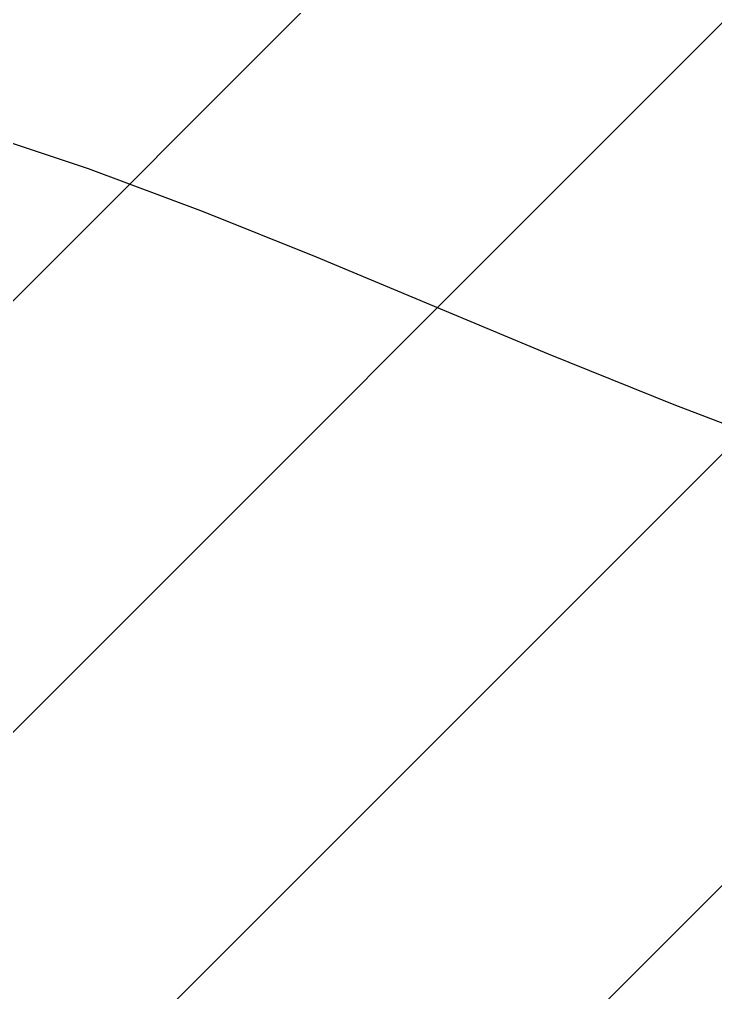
# Model space of a CAD drawing. Header units: millimetres. Extents: x 648844 to 649530, y 1246379 to 1246752.
# Drawn here: x 649099.12 to 649104.83, y 1246486.73 to 1246494.7 of the extents above; entities that cross this region are included whole.
import ezdxf

# ---------------------------------------------------------------- set-up
doc = ezdxf.new("R2010")
doc.units = ezdxf.units.MM
doc.header["$LTSCALE"] = 20
doc.header["$MEASUREMENT"] = 0
doc.layers.get('0').update_dxf_attribs({"linetype": 'CONTINUOUS'})
doc.layers.add('CONT-MNR2', color=9, linetype='CONTINUOUS')

# ---------------------------------------------------------------- blocks, each defined once
blk = doc.blocks.new('*U3740')
at = {"layer": 'CONT-MNR2', "elevation": 38, "flags": 128}
blk.add_lwpolyline([(646425.2399052463, 1246740.689265311), (646423.9755351017, 1246741.16118166), (646422.7347207554, 1246741.62098006), (646421.5319925528, 1246742.064290106), (646420.3818808396, 1246742.486741396), (646419.2989159612, 1246742.883963525), (646418.297628263, 1246743.251586089), (646417.1814118375, 1246743.677519756), (646416.1514450694, 1246744.094452272), (646415.1818643021, 1246744.499422841), (646414.2468058806, 1246744.889470667), (646413.320406148, 1246745.261634951), (646412.376801449, 1246745.612954899), (646411.3901281272, 1246745.940469712)], dxfattribs=at)

msp = doc.modelspace()

# ---------------------------------------------------------------- hatches: boundary and pattern name
h = msp.add_hatch()
h.set_pattern_fill('ANSI31', color=2, scale=20, style=0)
h.set_pattern_definition([(45, (-526.4316489867633, -3378.367883687839), (-1.767766952966369, 1.767766952966369), [])])
edge = h.paths.add_edge_path()
edge.add_line((649057.8519686605, 1246574.731937029), (649143.484031076, 1246525.395827967))
edge.add_line((649021.4650291716, 1246521.520933308), (649057.8519686605, 1246574.731937029))
edge.add_line((649021.4650291716, 1246521.520933308), (649126.0130467353, 1246470.828113168))
edge.add_line((649143.484031076, 1246525.395827967), (649148.0277335674, 1246486.904175728))
h.paths.add_polyline_path([(649085.8330108997, 1246502.103295551), (649115.3070900415, 1246502.103295551), (649115.3070900415, 1246507.529080002), (649085.8330108997, 1246507.529080002)], flags=24)

# ---------------------------------------------------------------- block references
at = {"layer": 'CONT-MNR2'}
msp.add_blockref('*U3740', (2687.306187323644, -252.1344165771734), dxfattribs=at)

doc.saveas('drawing.dxf')
